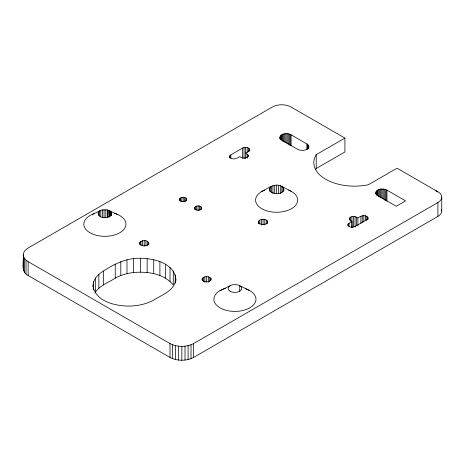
<?xml version="1.0" encoding="UTF-8"?>
<svg xmlns="http://www.w3.org/2000/svg" width="465" height="465" viewBox="0 0 465 465"><rect width="100%" height="100%" fill="white"/><g stroke="black" fill="none" stroke-linecap="round" stroke-linejoin="round"><path stroke-width="0.7" d="M102.335 217.707L102.335 209.924L107.531 209.948L117.831 214.574M107.531 217.73L107.531 209.948L107.467 217.713M109.734 216.487L109.781 210.878M102.335 209.924C95.807 210.529 98.336 218.265 103.957 217.44C108.252 218.945 115.262 213.197 109.06 210.465L109.06 216.963M441.552 209.703A13.165 7.597 0 0 1 437.896 216.399L193.643 357.416C186.401 361.189 177.241 361.195 170.004 357.416L28.15 275.518C20.245 271.688 24.023 261.58 23.25 254.826C23.343 251.786 25.68 249.467 28.15 248.002L272.397 106.985A13.165 7.597 0 0 1 291.014 106.985L344.908 138.099L344.908 151.968L316.217 168.528A40.728 23.512 0 0 0 315.526 169.731M23.25 268.694L23.453 267.462M93.012 286.975C92.552 280.006 97.731 274.356 103.416 271.089C114.419 263.806 126.846 257.825 140.354 258.255C154.322 258.325 175.84 263.574 175.88 280.848M175.88 278.768C175.16 290.491 161.994 294.781 153.653 300.094C145.987 304.308 137.216 305.987 128.538 306.098C114.977 305.848 95.273 301.547 93.012 285.591M271.426 192.795L271.426 186.343C263.934 192.737 279.581 195.986 282.987 191.464C285.336 189.284 282.796 186.174 280.296 185.669C273.472 183.286 267.456 188.825 261.731 191.493M308.812 148.352L308.812 146.272L307.644 144.423L291.084 134.78C287.533 132.758 279.657 133.135 279.872 138.524M308.812 146.934C307.127 151.073 301.064 151.067 297.6 149.288L281.778 140.157L280.465 139.076L279.872 137.797M375.743 193.149L376.336 194.422L377.65 195.503L396.261 206.257L405.573 200.88L386.956 190.133C383.404 188.11 375.528 188.488 375.743 193.876M249.786 149.747L248.566 151.456L245.613 153.159L248.171 155.095L248.171 156.345L247.089 157.426C244.689 158.623 241.829 158.1 239.702 156.571C237.045 158.635 232.663 160.268 229.913 157.484L229.611 156.571L229.913 155.665L230.838 154.868L242.654 148.044C244.805 147.004 247.758 147.027 249.484 148.841L249.786 151.137M351.999 221.41L349.604 219.759L349.296 218.852L349.604 217.94C351.807 215.679 355.562 216.242 357.911 217.998C360.567 215.934 364.949 214.301 367.693 217.091L368.001 217.998L367.693 218.905L366.775 219.701L354.958 226.531C352.807 227.565 349.854 227.548 348.128 225.728L347.82 224.822L348.128 223.915L351.999 221.41L351.999 227.647M139.971 242.224L139.634 243.218L139.971 244.212C142.145 246.421 146.289 246.427 148.463 244.212L148.8 243.218L148.463 242.224C146.289 240.01 142.145 240.016 139.971 242.224L139.971 244.997M179.775 198.613L179.775 200.229C181.536 202.019 184.896 202.019 186.657 200.229L186.657 198.613C184.896 196.823 181.536 196.823 179.775 198.613L179.775 200.694M194.672 207.216L194.672 208.826C196.433 210.616 199.793 210.616 201.548 208.826L201.548 207.216C199.793 205.425 196.433 205.42 194.672 207.216L194.672 209.291M202.333 278.227L201.996 279.227L202.333 280.221C204.507 282.429 208.651 282.429 210.825 280.221L211.162 279.221L210.825 278.227C208.651 276.018 204.507 276.018 202.333 278.227L202.333 280.308M258.476 221.898L258.813 220.898C260.987 218.69 265.131 218.69 267.305 220.898L267.637 221.898L267.305 222.892C265.131 225.101 260.987 225.101 258.813 222.892L258.476 221.898L258.476 223.281M94.959 293.008C99.312 285.493 108.374 282.726 115.233 278.128C120.906 275.024 127.183 273.304 133.571 272.496C147.521 271.293 163.837 273.507 173.276 284.911L173.276 271.048M316.217 168.528L316.217 154.665L344.908 138.099M23.25 254.826C23.343 257.872 25.68 260.185 28.15 261.65L170.004 343.548C177.241 347.332 186.401 347.32 193.643 343.548L437.896 202.531A13.165 7.597 0 0 0 437.896 191.783L397.029 168.191L368.338 184.756A40.728 23.512 0 0 1 325.733 179.263A40.728 23.512 0 0 1 316.217 154.665M220.032 290.642L230.129 285.725M92.186 214.47L100.795 210.43L100.795 216.928M436.693 191.255L437.896 191.783M249.815 290.642L239.725 285.725L239.725 291.456M291.514 191.493L281.819 186.343L281.819 192.795M435.449 190.377L437.53 191.842M109.333 216.975L109.06 210.465L109.228 216.94M111.629 215.237L111.629 213.075L111.635 215.156M111.629 213.075L111.635 215.132M98.638 212.034L98.638 215.568M441.75 197.16L441.75 211.023M437.896 202.531L437.896 216.399M386.956 190.133L386.956 201.223M386.078 189.708L386.078 200.799M385.084 189.377L385.084 200.467M384.003 189.15L384.003 199.549M382.875 189.034L382.875 198.741M381.73 189.034L381.73 198.044M380.597 189.15L380.597 197.468M379.521 189.377L379.521 197.003M378.527 189.708L378.527 196.637M377.65 190.133L377.65 195.678M376.912 190.638L376.912 195.492M376.336 191.214L376.336 194.678M375.947 191.836L375.947 193.917M368.001 217.998L368.001 219.381M367.693 217.091L367.693 219.166M366.78 216.289L366.78 220.451M365.391 215.76L365.391 220.613M363.822 215.586L363.822 221.822M362.247 215.76L362.247 222.694M360.869 216.289L360.869 223.223M357.911 217.998L357.911 225.624M356.434 217.143L356.434 225.461M355.051 216.614L355.051 227.013M353.476 216.44L353.476 226.839M351.906 216.614L351.906 227.705M350.523 217.143L350.523 221.305M349.604 217.94L349.604 220.021M349.046 223.119L349.046 226.583M348.128 223.915L348.128 225.996M308.609 145.621L308.609 148.393M308.219 144.999L308.219 148.463M307.644 144.423L307.644 149.277M306.906 143.918L306.906 149.463M291.084 134.78L291.084 145.876M290.207 134.356L290.207 145.446M289.213 134.025L289.213 145.115M288.131 133.798L288.131 144.197M287.004 133.682L287.004 143.389M285.859 133.682L285.859 142.697M284.725 133.798L284.725 142.116M283.72 188.249L283.72 191.115M283.65 134.025L283.65 141.651M282.987 187.226L282.987 191.522M282.656 134.356L282.656 141.29M281.778 134.78L281.778 140.325M281.04 135.286L281.04 139.448M280.465 135.861L280.465 139.326M280.296 185.669L280.296 193.55M280.07 136.483L280.07 138.564M278.523 185.244L278.523 193.847M276.623 185.105L276.623 193.702M274.722 185.244L274.722 193.847M272.949 185.669L272.949 193.55M270.258 187.226L270.258 191.522M269.526 188.249L269.526 191.115M267.305 220.898L267.305 223.671M266.3 220.026L266.3 224.182M264.783 219.445L264.783 224.99M263.056 219.248L263.056 224.798M261.336 219.445L261.336 224.99M259.819 220.026L259.819 224.188M258.813 220.898L258.813 223.671M249.484 148.841L249.484 150.922M248.566 148.044L248.566 151.509M248.171 155.095L248.171 156.484M247.182 147.515L247.182 152.363M247.089 154.014L247.089 158.176M245.607 147.335L245.607 158.431M244.038 147.51L244.038 158.606M242.654 148.044L242.654 158.443M230.838 154.868L230.838 158.333M229.913 155.665L229.913 157.745M229.611 156.571L229.611 157.96M210.825 278.227L210.825 280.308M209.82 277.355L209.82 281.511M208.303 276.774L208.303 282.319M206.582 276.576L206.582 282.121M204.856 276.774L204.856 282.319M203.339 277.355L203.339 281.511M201.548 207.216L201.548 209.297M200.735 206.506L200.735 209.971M199.508 206.036L199.508 210.192M198.107 205.879L198.107 210.732M196.712 206.036L196.712 210.192M195.486 206.506L195.486 209.971M193.643 343.548L193.643 357.416M191.016 344.786L191.016 358.649M188.11 345.669L188.11 359.532M186.657 198.613L186.657 200.694M185.843 197.904L185.843 201.374M185.012 346.198L185.012 360.067M184.611 197.433L184.611 201.595M183.216 197.276L183.216 201.438M181.821 197.433L181.821 201.595M181.821 346.379L181.821 360.241M180.594 197.904L180.594 201.374M178.63 346.198L178.63 360.067M175.526 345.669L175.526 359.538M175.229 274.85L175.229 283.168M172.62 344.786L172.62 358.649M170.027 267.48L170.027 281.348M170.004 343.548L170.004 357.416M165.476 264.265L165.476 278.128M159.902 261.638L159.902 275.501M153.723 259.755L153.723 273.623M148.8 243.218L148.8 244.602M148.463 242.224L148.463 244.997M147.457 241.347L147.457 245.508M147.138 258.633L147.138 272.496M145.94 240.765L145.94 245.619M144.214 240.574L144.214 246.119M142.493 240.765L142.493 245.619M140.976 241.347L140.976 245.508M140.354 258.255L140.354 272.124M133.571 258.633L133.571 272.496M126.986 259.761L126.986 273.623M120.807 261.638L120.807 275.501M115.233 264.265L115.233 278.128M111.182 212.081L111.182 215.62M110.304 211.191L110.304 216.248M105.822 209.674L105.822 217.614M104.05 209.669L104.05 217.608M103.416 271.089L103.416 284.958M99.533 211.151L99.533 216.202M98.859 274.309L98.859 288.172M98.167 213.017L98.167 214.464M95.61 277.872L95.61 291.741M93.657 281.674L93.657 289.991M28.15 261.65L28.15 275.518M26.005 260.138L26.005 274.001M24.471 258.459L24.471 272.321M23.558 256.668L23.558 270.537M288.486 190.046A21.059 12.16 0 0 1 292.415 208.14A21.059 12.16 0 0 1 260.83 208.14A21.059 12.16 0 0 1 264.765 190.046M114.506 213.348A21.059 12.16 0 0 1 121.51 231.634A21.059 12.16 0 0 1 89.088 232.209A21.059 12.16 0 0 1 94.145 213.708M245.456 288.713A21.059 12.16 0 0 1 250.763 307.26A21.059 12.16 0 0 1 218.219 306.644A21.059 12.16 0 0 1 225.606 288.335M230.129 291.264A6.789 3.918 0 0 0 241.48 289.509A6.789 3.918 0 0 0 233.168 284.708A6.789 3.918 0 0 0 230.129 291.264"/></g></svg>
